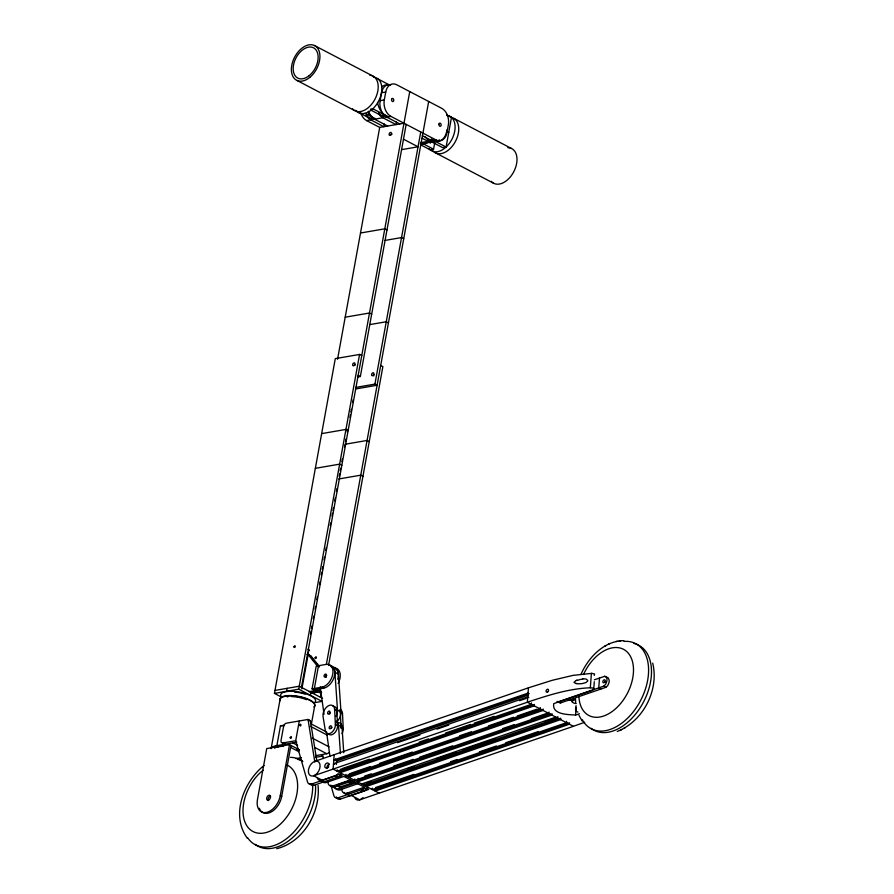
<?xml version="1.0" encoding="UTF-8"?>
<svg xmlns="http://www.w3.org/2000/svg" width="894" height="894" viewBox="0 0 894 894"><rect width="100%" height="100%" fill="white"/><g stroke="black" fill="none" stroke-linecap="round" stroke-linejoin="round"><path stroke-width="1.34" d="M334.188 754.681L333.104 769.086L379.157 793.157M336.345 764.459L336.602 761.085L335.574 758.984M337.217 769.768L337.116 771.187L531.36 704.327L531.461 702.919M346 774.36L345.9 775.769L540.144 708.92L540.244 707.5M354.784 778.953L354.672 780.361L548.927 713.513L549.028 712.093M363.567 783.535L363.456 784.954L557.711 718.094L557.811 716.686M372.351 788.128L372.239 789.547L566.483 722.687L566.595 721.279M594.219 675.406L594.622 674.031L591.929 673.35L573.132 675.361L552.313 680.278L528.432 687.821L527.348 702.237L313.682 775.78L322.142 780.194L339.586 774.193L342.134 775.534L314.029 785.267A6.616 4.224 -62.4 0 1 310.095 783.747M534.377 704.438L534.266 705.847L340.022 772.707L340.133 771.287L533.07 704.885M543.161 709.031L543.049 710.439L348.805 777.299L348.917 775.88L541.842 709.478M551.944 713.613L551.833 715.032L357.589 781.881L357.701 780.473L550.626 714.071M594.286 681.753L593.739 688.961L592.342 690.302L553.732 703.645C551.822 714.854 568.238 714.474 575.58 715.066L576.161 707.377M584.687 722.274L573.412 726.308L527.348 702.237C547.765 695.409 568.64 688.604 590.319 687.777L591.403 673.361M599.494 678.021L598.756 687.877L600.936 689.017M399.819 123.942L386.711 117.092A12.807 8.862 80.2 0 1 380.129 100.664L381.559 92.752A12.807 8.862 80.2 0 1 390.834 84.829M281.431 697.041L274.436 693.386L335.284 358.639L359.578 354.437L361.768 355.577M436.037 139.967L390.879 116.376A12.807 8.862 80.2 0 1 384.297 99.938L385.739 92.037A12.807 8.862 80.2 0 1 396.634 84.74L441.781 108.342A12.807 8.862 80.2 0 1 448.363 124.769L446.933 132.67A12.807 8.862 80.2 0 1 436.037 139.967L431.858 140.693L422.326 135.709M337.563 359.22L379.693 127.417L403.987 123.227M384.353 124.065L383.872 126.702L370.764 119.852A12.807 8.862 80.2 0 1 366.328 115.415M280.101 699.253L271.117 748.68A17.623 5.945 10.3 0 1 275.944 745.786L276.861 745.63L280.448 725.861L284.437 725.179M286.583 691.297L287.13 688.324M396.5 121.964L396.02 124.601L382.911 117.751A12.807 8.862 80.2 0 1 378.486 113.314M274.436 693.386L298.741 689.196L359.578 354.437M289.522 744.646L266.736 748.58L257.461 799.627A16.014 10.214 -62.4 0 0 266.155 812.49A16.014 10.214 -62.4 0 0 280.247 795.694L289.522 744.646L299.132 749.675M310.587 633.891L311.078 631.153M311.581 628.404L312.073 625.666M313.325 618.816L313.828 616.067M315.068 609.216L315.571 606.478M316.811 599.617L317.314 596.879M319.549 584.542L320.052 581.793M321.292 574.943L321.795 572.205M322.298 569.456L322.79 566.718M324.041 559.867L324.533 557.118M325.785 550.268L326.276 547.519M330.266 525.594L330.769 522.845M332.009 515.994L332.512 513.245M333.004 510.508L333.507 507.77M334.747 500.908L335.25 498.17M336.49 491.32L336.993 488.571M339.228 476.312L339.709 473.641M340.189 470.97L340.681 468.3M341.888 461.617L342.38 458.957M344.559 446.933L345.05 444.262L367.065 440.463L369.256 441.602M345.531 441.569L346.023 438.876M347.252 432.148L347.744 429.455M349.945 417.33L350.437 414.637M350.917 411.944L351.409 409.251M352.638 402.512L353.119 399.819M259.327 808.243A16.014 10.214 -62.4 0 0 271.016 812.054A16.014 10.214 -62.4 0 0 281.699 796.453L290.975 745.406M301.457 687.374L409.743 91.59M301.87 688.883L308.486 652.687M357.6 376.966L360.349 376.497L406.178 124.367M314.029 785.267L311.66 784.027A6.616 4.224 -62.4 0 1 307.48 781.848L295.702 740.735L299.289 720.966M310.386 695.286L310.933 692.314M312.084 688.849L316.219 666.119L326.087 664.41A12.27 7.834 -62.4 0 1 332.747 674.277A12.27 7.834 -62.4 0 1 321.952 687.151L312.084 688.849L319.359 692.66L321.639 692.269L314.364 688.458L318.487 665.728M308.922 691.654L314.129 690.749L314.263 690M310.542 693.398L317.046 692.269L317.18 691.52M311.503 723.447L314.699 705.869M355.656 387.437L374.921 384.107L420.739 131.977M319.817 691.319L320.555 687.307M320.398 697.264L321.393 691.777M326.377 664.365L428.673 101.491M328.556 665.505L382.878 366.618L380.699 365.478M420.728 144.873L430.148 149.801L433.556 149.209L434.786 142.47M446.095 147.052L433.143 140.28L429.723 140.872L442.675 147.633L446.095 147.052L451.481 117.393L446.776 114.924M576.105 705.712L575.825 706.696A7.286 4.649 -62.4 0 0 575.613 709.4L576.406 711.535L577.926 712.071M580.932 674.389C588.509 657.325 603.998 640.875 623.844 640.652M328.567 765.946L328.389 767.521M264.054 765.454C243.637 781.792 230.395 815.373 247.415 838.36M617.24 731.482C643.054 721.279 659.325 690.179 652.698 663.158M346.28 776.439L345.654 776.54M604.925 646.083L605.987 645.535M608.144 644.406L609.306 643.803M623.878 728.42L624.928 727.872M620.559 730.152L621.721 729.549M576.351 680.345L573.982 682.323L575.859 683.541M556.973 701.477L558.526 701.723L603.64 686.201L605.584 684.446L606.747 681.641A7.286 4.649 -62.4 0 0 606.948 678.937L606.356 677.06L604.914 676.233L594.309 679.809M558.404 701.477L559.398 702.773L560.717 702.863L605.819 687.341L607.764 685.597L608.937 682.781A7.286 4.649 -62.4 0 0 609.138 680.077L608.121 677.73L604.378 676.333M314.766 761.364L528.432 687.821M336.602 761.085L528.22 695.13M397.573 742.679L419.889 735.002M436.942 729.135L448.754 725.068M519.637 700.673L526.197 698.415M341.866 768.717L369.423 759.229M419.297 742.065L428.494 738.902M445.547 733.035L470.49 724.453M474.423 723.09L494.114 716.317M311.66 784.027L335.038 775.981A6.616 4.224 -62.4 0 0 338.178 773.601M350.649 773.31L370.339 766.538M379.525 763.375L412.335 752.077M459.583 735.818L471.395 731.75M488.459 725.872L513.391 717.29M517.335 715.938L537.015 709.165M322.455 781.725A8.001 5.107 -62.4 0 0 326.444 782.44L343.877 776.439L364.417 787.178L346.973 793.179A8.001 5.107 -62.4 0 1 341.676 789.011M574.373 699.544L571.914 700.393L567.724 699.946M327.785 780.719A8.001 5.107 -62.4 0 0 333.071 785.904L350.504 779.903M336.58 785.144A5.342 3.408 -62.4 0 0 337.172 784.999L347.665 781.39A5.342 3.408 -62.4 0 0 348.235 781.144M364.685 776.093L371.245 773.835M393.561 766.158L413.24 759.375M419.8 757.117L452.621 745.831M502.495 728.655L514.307 724.598M531.36 718.72L548.424 712.853M330.422 785.547A8.001 5.107 -62.4 0 0 334.892 786.854L351.834 781.021L355.477 782.932L338.535 788.765A8.001 5.107 -62.4 0 1 333.54 786.362M337.429 785.435A5.342 3.408 -62.4 0 0 340.67 786.821L351.163 783.211A5.342 3.408 -62.4 0 0 353.611 781.39M335.675 788.061A8.001 5.107 -62.4 0 0 340.346 789.715L357.79 783.714M361.601 783.982L555.844 717.122M370.842 781.579L366.898 782.943L367.926 785.044M407.586 768.941L414.146 766.683M436.462 758.995L456.152 752.223M462.712 749.965L495.522 738.667M545.396 721.503L557.208 717.435M575.58 715.066L579.48 713.725M330.847 785.044L333.887 795.649A6.616 4.224 -62.4 0 0 338.066 797.828L366.171 788.095L368.719 789.424L351.286 795.425A8.001 5.107 -62.4 0 1 348.213 795.358M336.256 796.889A6.616 4.224 -62.4 0 0 340.435 799.068L363.813 791.022A6.616 4.224 -62.4 0 0 367.356 788.106M413.743 774.428L375.681 787.525L376.709 789.625M450.498 761.777L457.057 759.52M479.374 751.843L496.427 745.976M505.613 742.813L538.434 731.515M573.412 726.308L359.734 799.839L351.286 795.425M276.704 848.708C303.558 842.059 320.667 812.087 318.063 785.435M381.559 92.752L385.739 92.037M380.129 100.664L384.297 99.938M370.552 109.157L372.832 108.766L385.783 115.527L382.375 116.119L370.597 109.962M360.595 112.633A12.807 8.862 80.2 0 0 366.585 120.567L370.764 119.852M368.574 111.258A12.807 8.862 80.2 0 0 374.552 119.193L382.911 117.751M386.711 117.092L390.879 116.376M420.906 142.582L428.058 141.353A12.807 8.862 80.2 0 0 433.199 141.911M401.529 149.656L418.046 146.806L403.485 139.196M360.505 233.01L384.8 228.819L386.99 229.959M385.035 240.419L401.551 237.569L403.742 238.709M345.196 317.202L369.501 313.001L371.68 314.152M369.736 324.611L386.253 321.762L388.432 322.902M355.499 388.979L377.1 385.247L374.921 384.107M321.65 433.624L345.944 429.422L348.135 430.573M315.336 468.333L339.642 464.142L341.821 465.282M338.737 478.983L360.763 475.172L362.942 476.312M274.972 690.425L299.278 686.223L322.578 698.404M316.185 689.408L323.773 688.101A12.27 7.834 -62.4 0 0 334.468 675.741A12.27 7.834 -62.4 0 0 328.679 665.27M317.996 690.358L310.386 692.414M313.939 702.773L322.041 701.377L298.741 689.196M316.778 760.626L310.386 720.698L308.017 719.458L286.382 723.19A3.207 2.045 -62.4 0 0 283.566 726.554L281.051 740.388A3.207 2.045 -62.4 0 0 282.783 742.959L285.152 744.199A3.207 2.045 -62.4 0 1 283.353 742.433M282.783 742.959L295.702 740.735M296.774 742.199L275.944 745.786L277.777 746.747M296.037 758.604L301.401 757.676M315.649 755.654L326.768 753.731A5.342 3.408 -62.4 0 0 329.361 752.212M315.437 757.33L323.181 756M615.91 641.534L617.352 641.3M619.14 641.009L620.648 640.763M582.821 678.769L585.57 678.971A7.096 6.224 -45.1 0 1 586.207 679.138L587.738 680.412A1.252 1.073 -32.3 0 1 587.682 681.072L585.95 682.558L582.463 683.53A19.847 13.376 -26.6 0 1 576.641 683.642M590.319 687.777L592.867 688.045L593.739 688.961M314.42 45.493L373.368 76.314M453.906 118.399L511.48 148.482M378.229 79.108L389.996 85.254M446.754 131.161L448.788 132.223M422.102 138.235L428.058 141.353M365.009 113.382L373.256 117.695L369.837 118.287L356.885 111.515M433.556 149.209L420.605 142.437A16.014 11.074 80.2 0 0 430.081 141.397M374.552 119.193L387.661 126.043M296.897 80.426L354.46 110.498M434.998 152.595L493.957 183.415M366.585 120.567L379.693 127.417M358.17 375.346L360.349 376.497M603.64 686.201L605.819 687.341M558.526 701.723L560.717 702.863M528.823 697.51L527.751 696.951L333.507 763.811L334.579 764.37M331.16 666.745A10.672 6.817 -62.4 0 1 334.915 672.288L338.413 674.11L340.983 711.948A8.929 5.699 -62.4 0 1 336.602 721.927M321.952 687.151L323.773 688.101M314.129 690.749L317.046 692.269M334.915 672.288L337.485 710.115L340.983 711.948M334.635 709.49L335.373 724.486A6.94 4.425 -62.4 0 1 330.791 733.08A6.94 4.425 -62.4 0 1 325.271 730.23L323.036 716.418A8.001 5.107 -62.4 0 1 328.098 705.925A8.001 5.107 -62.4 0 1 334.635 709.49L336.814 710.629L337.552 725.637A6.94 4.425 -62.4 0 1 334.054 733.471A6.94 4.425 -62.4 0 1 328.165 733.527M339.821 710.238A8.001 5.107 -62.4 0 1 340.312 712.462L342.503 713.602L343.24 728.599A6.94 4.425 -62.4 0 1 342.011 733.616M336.401 721.167A8.236 5.252 -62.4 0 1 338.502 725.101L342 726.945L343.754 752.748M335.373 724.486L337.552 725.637M340.312 712.462L341.061 727.459L343.24 728.599M308.017 719.458L310.497 721.257M311.123 723.905L325.55 731.448M310.419 726.308L327.249 735.103M312.229 738.075L329.059 746.87M314.744 747.451L326.768 753.731M292.807 742.88L297.613 745.395M290.617 747.384L298.775 751.653M347.665 781.39L351.163 783.211M335.038 775.981L337.407 777.221A6.616 4.224 -62.4 0 0 340.938 774.305M363.813 791.022L361.444 789.782A6.616 4.224 -62.4 0 0 364.584 787.402M337.172 784.999L340.67 786.821M326.444 782.44L324.69 781.535A8.001 5.107 -62.4 0 1 320.22 780.216M333.071 785.904L334.892 786.854M338.535 788.765L340.346 789.715M346.973 793.179L348.727 794.096A8.001 5.107 -62.4 0 1 344.056 792.442M338.066 797.828L340.435 799.068M280.247 795.694L281.699 796.453M319.594 666.656L311.023 656.062L308.106 654.531L317.538 666.198M309.57 655.302L319.002 666.958M582.162 720.966L578.932 715.323M358.114 778.35L359.142 780.451M349.342 773.757L350.359 775.858M340.558 769.175L341.575 771.265M322.108 754.536L323.248 758.514M308.106 719.916L314.833 762.101M320.197 686.983L324.053 714.306M326.5 731.705L329.998 756.503M338.502 725.112L340.435 753.631M575.49 698.683L575.669 702.438M363.009 797.571A8.001 5.107 -62.4 0 1 354.851 797.727M322.142 780.194A8.001 5.107 -62.4 0 1 317.303 778.182M327.215 768.471A2.671 1.699 -62.4 0 1 327.416 765.823A2.671 1.699 -62.4 0 1 329.473 764.113M572.227 701.645A2.492 2.257 1.7 0 1 571.903 700.393A39.37 16.952 4.3 0 0 573.926 700.527M576.697 683.497A14.08 10.281 -33 0 1 575.926 683.385M576.373 680.423A14.785 12.874 -55.2 0 1 577.189 680.077M577.3 680.468A19.847 17.735 -59.8 0 1 582.81 679.105M576.261 703.5A5.465 5.241 -15.9 0 1 572.048 701.801M333.373 668.22A12.27 7.834 -62.4 0 1 338.111 683.463M332.322 667.181A12.27 7.834 -62.4 0 1 337.697 679.216M306.955 654.363A5.342 1.799 10.3 0 1 310.743 657.347M325.897 677.171A1.598 1.017 -62.4 0 1 326.735 675.328A1.598 1.017 -62.4 0 0 325.975 677.239M307.961 649.279A2.671 0.905 10.3 0 1 308.843 650.843M446.687 115.371A19.545 12.471 -62.4 0 1 451.761 139.576A19.545 12.471 -62.4 0 1 429.008 148.583M424.684 143.319A16.014 11.074 80.2 0 1 420.303 144.035M433.936 141.934A16.014 11.074 80.2 0 1 425.008 136.592M446.955 129.809A16.014 11.074 80.2 0 1 431.199 138.995M450.33 117.27A19.545 12.471 -62.4 0 1 455.404 141.475A19.545 12.471 -62.4 0 1 432.651 150.494M430.204 143.286A19.545 12.471 -62.4 0 1 430.17 142.09M507.826 147.689A19.545 12.471 -62.4 0 1 514.095 171.089A19.545 12.471 -62.4 0 1 491.231 181.326M375.29 118.489A16.014 11.074 80.2 0 1 367.713 112.152M375.156 119.248A16.014 11.074 80.2 0 1 366.004 115.147M373.435 77.085A19.545 12.471 -62.4 0 1 378.508 101.29A19.545 12.471 -62.4 0 1 355.756 110.297M388.789 116.823A16.014 11.074 80.2 0 1 378.542 112.979M387.817 116.321A16.014 11.074 80.2 0 1 377.536 102.441M381.704 86.919A16.014 11.074 80.2 0 1 390.186 85.422M369.792 75.185A19.545 12.471 -62.4 0 1 375.055 99.022A19.545 12.471 -62.4 0 1 352.471 108.833M439.446 139.855A12.807 8.862 80.2 0 1 431.858 140.693M426.516 142.548A12.807 8.862 80.2 0 1 420.504 143.152M391.583 134.547A1.598 1.017 -62.4 0 1 392.064 133.921M373.759 375.949A1.598 1.017 -62.4 0 1 374.117 374.709M354.974 365.244A1.598 1.017 -62.4 0 1 355.376 364.551M337.485 710.115A8.929 5.699 -62.4 0 1 336.021 716.34M333.104 668.421A10.672 6.817 -62.4 0 1 338.413 674.11M329.841 713.881A1.598 1.017 -62.4 0 1 330.322 712.831M336.625 722.799A8.236 5.252 -62.4 0 1 342 726.945M331.495 728.152A1.598 1.017 -62.4 0 1 332.099 727.28M341.061 727.459A6.94 4.425 -62.4 0 1 341.061 728.331M340.167 709.478A8.001 5.107 -62.4 0 1 342.503 713.602M333.004 706.215A8.001 5.107 -62.4 0 1 336.814 710.629M280.18 700.628A17.735 5.99 10.3 0 1 297.814 696.247A17.735 5.99 10.3 0 1 314.342 706.416M287.22 696.907A14.941 5.04 10.3 0 1 288.002 696.795M291.589 696.616A14.941 5.04 10.3 0 1 306.486 699.7M281.241 696.806A17.735 5.99 10.3 0 1 299.222 692.079A17.735 5.99 10.3 0 1 314.353 702.84M274.603 747.887A14.941 5.04 10.3 0 1 283.554 746.334M296.987 749.194A14.941 5.04 10.3 0 1 298.954 750.111M268.513 800.588A2.671 1.699 -62.4 0 1 268.423 797.951A2.671 1.699 -62.4 0 1 270.513 795.995M294.562 692.034A14.941 5.04 10.3 0 1 305.133 694.169M290.461 757.352A48.03 30.653 -62.4 0 1 302.865 761.61M312.688 785.01A48.03 30.653 -62.4 0 1 287.678 837.801A48.03 30.653 -62.4 0 1 247.716 837.857M287.075 765.04A37.358 23.847 -62.4 0 1 287.823 815.484A37.358 23.847 -62.4 0 1 246.107 824.547A37.358 23.847 -62.4 0 1 263.093 770.259M315.571 785.558A48.03 30.653 -62.4 0 1 294.517 835.823A48.03 30.653 -62.4 0 1 255.226 844.361M297.892 759.408A48.03 30.653 -62.4 0 1 302.06 760.839M605.059 682.535A1.598 1.017 -62.4 0 1 605.64 681.418M624.079 641.411A48.03 30.653 -62.4 0 1 640.339 700.985A48.03 30.653 -62.4 0 1 582.307 719.715M583.536 674.512A37.358 23.847 -62.4 0 1 627.622 652.43A37.358 23.847 -62.4 0 1 615.798 708.562A37.358 23.847 -62.4 0 1 578.91 696.46M633.868 643.412A48.03 30.653 -62.4 0 1 644.038 700.985A48.03 30.653 -62.4 0 1 591.035 728.286M280.157 700.516A17.623 5.945 10.3 0 1 298.909 696.795A17.623 5.945 10.3 0 1 314.029 706.975M280.448 725.861A17.623 5.945 10.3 0 1 284.37 725.582M274.782 747.865A14.941 5.04 10.3 0 1 283.331 746.378M296.819 749.138A14.941 5.04 10.3 0 1 299.043 750.155M290.148 737.751C291.656 740.321 292.081 734.063 290.159 737.662M293.925 646.91C295.579 649.413 295.724 643.099 293.925 646.91M299.669 725.414C301.356 727.895 301.401 721.648 299.669 725.414M315.046 657.95C316.61 660.521 316.901 654.151 315.046 657.95M366.484 785.066L366.372 786.474L560.616 719.614L560.728 718.206L366.484 785.066M375.257 789.648L375.156 791.067L569.4 724.207L569.512 722.799L375.257 789.648M528.041 693.107L333.797 759.967L334.859 760.526L529.114 693.666L528.041 693.107M315.805 774.584A8.001 5.107 -62.4 0 0 318.32 761.71A8.001 5.107 -62.4 0 0 308.553 769.41A8.001 5.107 -62.4 0 0 315.805 774.584M327.282 767.465A2.671 1.699 -62.4 0 0 328.12 763.174A2.671 1.699 -62.4 0 0 324.857 765.745A2.671 1.699 -62.4 0 0 327.282 767.465M547.687 691.911A1.598 1.084 -60 0 0 548.123 689.352A1.598 1.084 -60 0 0 546.089 690.928A1.598 1.084 -60 0 0 547.687 691.911M325.561 676.769A1.598 1.017 -62.4 0 0 326.064 674.199A1.598 1.017 -62.4 0 0 324.109 675.741A1.598 1.017 -62.4 0 0 325.561 676.769M309.793 77.398A19.545 12.471 -62.4 0 0 315.426 46.063A19.545 12.471 -62.4 0 0 291.746 65.407A19.545 12.471 -62.4 0 0 309.793 77.398M309.268 75.577A17.075 10.896 -62.4 0 0 314.196 48.198A17.075 10.896 -62.4 0 0 293.5 65.106A17.075 10.896 -62.4 0 0 309.268 75.577M438.932 124.087A1.598 1.106 80.2 0 0 440.273 126.311A1.598 1.106 80.2 0 0 440.831 123.785A1.598 1.106 80.2 0 0 438.932 124.087M391.583 99.346A1.598 1.106 80.2 0 0 392.924 101.558A1.598 1.106 80.2 0 0 393.472 99.044A1.598 1.106 80.2 0 0 391.583 99.346M390.667 135.05A1.598 1.017 -62.4 0 0 391.047 132.502A1.598 1.017 -62.4 0 0 389.136 134.178A1.598 1.017 -62.4 0 0 390.667 135.05M373.133 375.357A1.598 1.017 -62.4 0 0 373.502 372.809A1.598 1.017 -62.4 0 0 371.591 374.485A1.598 1.017 -62.4 0 0 373.133 375.357M354.192 365.467A1.598 1.017 -62.4 0 0 354.572 362.908A1.598 1.017 -62.4 0 0 352.661 364.584A1.598 1.017 -62.4 0 0 354.192 365.467M329.16 713.714A1.598 1.017 -62.4 0 0 329.573 711.155A1.598 1.017 -62.4 0 0 327.64 712.786A1.598 1.017 -62.4 0 0 329.16 713.714M330.679 728.431A1.598 1.017 -62.4 0 0 331.093 725.872A1.598 1.017 -62.4 0 0 329.171 727.504A1.598 1.017 -62.4 0 0 330.679 728.431M269.25 799.605A2.671 1.699 -62.4 0 0 269.876 795.358A2.671 1.699 -62.4 0 0 266.691 798.141A2.671 1.699 -62.4 0 0 269.25 799.605M604.322 682.468A1.598 1.017 -62.4 0 0 604.825 679.898A1.598 1.017 -62.4 0 0 602.869 681.44A1.598 1.017 -62.4 0 0 604.322 682.468"/></g></svg>
